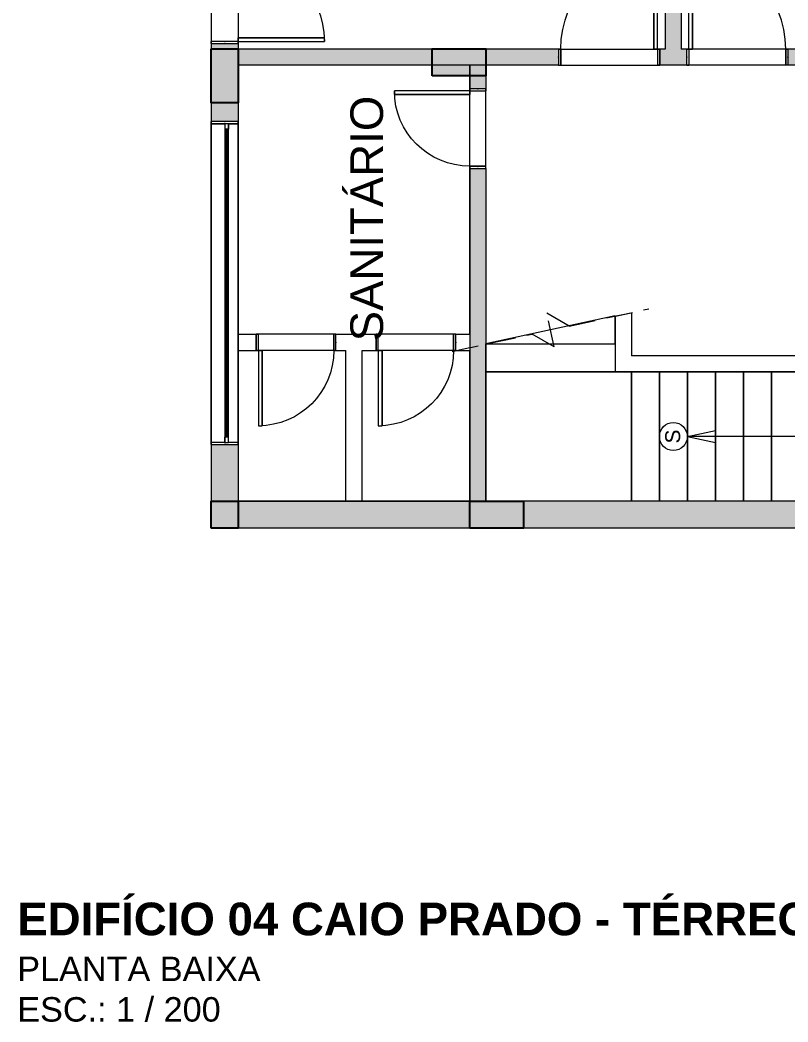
# Model space of a CAD drawing. Header units: metres. Extents: x 512 to 829, y -209 to 245.
# Drawn here: x 723.67 to 730.8, y -110.49 to -101.18 of the extents above; entities that cross this region are included whole.
import ezdxf

# ---------------------------------------------------------------- set-up
doc = ezdxf.new("R2010")
doc.units = ezdxf.units.M
doc.header["$LTSCALE"] = 0.508
doc.set_wipeout_variables(frame=1)
doc.header["$PDSIZE"] = -2
doc.linetypes.add('STYLE_02', pattern=[0.694425, 0.48607, -0.208355])
for name, color, linetype, lineweight in [('CONTORNO', 7, 'Continuous', 15), ('None', 7, 'Continuous', 5), ('NãoImprimir', 7, 'Continuous', 5), ('Peitoris', 2, 'Continuous', 5), ('Telhado-Princ', 7, 'Continuous', 5)]:
    doc.layers.add(name, color=color, linetype=linetype, lineweight=lineweight)
doc.styles.add('Arial', font='arial.ttf')
doc.styles.add('Arial (bold)', font='arialbd.ttf')

# ---------------------------------------------------------------- blocks, each defined once
blk = doc.blocks.new('Grupo-1448')
at = {"layer": 'None', "color": 7, "linetype": 'Continuous', "lineweight": 5}
for p, q in [((-0.37, 0.075), (-0.37, -0.075)), ((0.37, 0.075), (0.37, -0.075))]:
    blk.add_line(p, q, dxfattribs=at)
blk = doc.blocks.new('Grupo-1449')
at = {"color": 7, "linetype": 'Continuous', "lineweight": 5}
for points in [[(-0.37, 0.075), (-0.35, 0.075), (-0.35, -0.075), (-0.37, -0.075)], [(0.35, 0.075), (0.37, 0.075), (0.37, -0.075), (0.35, -0.075)]]:
    blk.add_wipeout(points, dxfattribs=at).dxf.layer = 'None'
at = {"layer": 'None', "color": 7, "linetype": 'Continuous', "lineweight": 5}
for points in [[(-0.37, 0.075), (-0.35, 0.075), (-0.35, -0.075), (-0.37, -0.075)], [(0.35, 0.075), (0.37, 0.075), (0.37, -0.075), (0.35, -0.075)]]:
    blk.add_lwpolyline(points, close=True, dxfattribs=at)
blk = doc.blocks.new('Grupo-1450')
at = {"layer": 'None', "color": 7}
blk.add_blockref('Grupo-1448', (0, 0), dxfattribs=at)
blk.add_blockref('Grupo-1449', (0, 0), dxfattribs=at)
at = {"layer": 'None', "color": 7, "linetype": 'Continuous', "lineweight": 5}
for p, q in [((-0.37, 0.075), (-0.35, 0.075)), ((-0.35, 0.075), (-0.35, -0.075)), ((0.37, 0.075), (0.35, 0.075)), ((0.35, 0.075), (0.35, -0.075)), ((-0.37, -0.075), (-0.35, -0.075)), ((0.37, -0.075), (0.35, -0.075))]:
    blk.add_line(p, q, dxfattribs=at)
blk = doc.blocks.new('Grupo-1451')
at = {"layer": 'None', "color": 7, "linetype": 'Continuous', "lineweight": 5}
blk.add_arc((-0.35, 0.075), 0.7, 0, 90, dxfattribs=at)
blk = doc.blocks.new('Grupo-1452')
at = {"color": 7, "linetype": 'Continuous', "lineweight": 5}
blk.add_wipeout([(-0.35, 0.075), (-0.35, 0.775), (-0.315, 0.775), (-0.315, 0.075)], dxfattribs=at).dxf.layer = 'None'
at = {"layer": 'None', "color": 7, "linetype": 'Continuous', "lineweight": 5}
blk.add_lwpolyline([(-0.35, 0.075), (-0.35, 0.775), (-0.315, 0.775), (-0.315, 0.075)], close=True, dxfattribs=at)
blk = doc.blocks.new('Grupo-1453')
at = {"layer": 'None', "color": 7}
blk.add_blockref('Grupo-1452', (0, 0), dxfattribs=at)
at = {"layer": 'None', "color": 7, "linetype": 'Continuous', "lineweight": 5}
for p, q in [((-0.35, 0.075), (-0.35, 0.775)), ((-0.35, 0.775), (-0.315, 0.775)), ((-0.315, 0.075), (-0.315, 0.775)), ((-0.35, 0.075), (-0.315, 0.075))]:
    blk.add_line(p, q, dxfattribs=at)
blk = doc.blocks.new('Grupo-1454')
at = {"layer": 'Peitoris', "color": 7}
blk.add_blockref('Grupo-1453', (0, 0), dxfattribs=at)
blk = doc.blocks.new('Grupo-1455')
at = {"layer": 'None', "color": 7, "linetype": 'Continuous', "lineweight": 5}
for p, q in [((0.37, 0.075), (-0.37, 0.075)), ((0.37, -0.075), (-0.37, -0.075))]:
    blk.add_line(p, q, dxfattribs=at)
blk = doc.blocks.new('Door (2D)-39')
at = {"layer": 'None', "color": 7}
blk.add_blockref('Grupo-1450', (0, 0), dxfattribs=at)
at = {"layer": 'NãoImprimir', "color": 7, "linetype": 'Continuous', "lineweight": 5}
for p in [(-0.37, 0), (0.37, 0)]:
    blk.add_point(p, dxfattribs=at)
at = {"layer": 'Peitoris', "color": 7}
blk.add_blockref('Grupo-1451', (0, 0), dxfattribs=at)
at = {"layer": 'None', "color": 7}
blk.add_blockref('Grupo-1454', (0, 0), dxfattribs=at)
at = {"layer": 'Telhado-Princ', "color": 7}
blk.add_blockref('Grupo-1455', (0, 0), dxfattribs=at)
blk = doc.blocks.new('Grupo-1456')
at = {"layer": 'None', "color": 7, "linetype": 'Continuous', "lineweight": 5}
for p, q in [((-0.37, 0.075), (-0.37, -0.075)), ((0.37, 0.075), (0.37, -0.075))]:
    blk.add_line(p, q, dxfattribs=at)
blk = doc.blocks.new('Grupo-1457')
at = {"color": 7, "linetype": 'Continuous', "lineweight": 5}
for points in [[(-0.37, 0.075), (-0.35, 0.075), (-0.35, -0.075), (-0.37, -0.075)], [(0.35, 0.075), (0.37, 0.075), (0.37, -0.075), (0.35, -0.075)]]:
    blk.add_wipeout(points, dxfattribs=at).dxf.layer = 'None'
at = {"layer": 'None', "color": 7, "linetype": 'Continuous', "lineweight": 5}
for points in [[(-0.37, 0.075), (-0.35, 0.075), (-0.35, -0.075), (-0.37, -0.075)], [(0.35, 0.075), (0.37, 0.075), (0.37, -0.075), (0.35, -0.075)]]:
    blk.add_lwpolyline(points, close=True, dxfattribs=at)
blk = doc.blocks.new('Grupo-1458')
at = {"layer": 'None', "color": 7}
blk.add_blockref('Grupo-1456', (0, 0), dxfattribs=at)
blk.add_blockref('Grupo-1457', (0, 0), dxfattribs=at)
at = {"layer": 'None', "color": 7, "linetype": 'Continuous', "lineweight": 5}
for p, q in [((-0.37, 0.075), (-0.35, 0.075)), ((-0.35, 0.075), (-0.35, -0.075)), ((0.37, 0.075), (0.35, 0.075)), ((0.35, 0.075), (0.35, -0.075)), ((-0.37, -0.075), (-0.35, -0.075)), ((0.37, -0.075), (0.35, -0.075))]:
    blk.add_line(p, q, dxfattribs=at)
blk = doc.blocks.new('Grupo-1459')
at = {"layer": 'None', "color": 7, "linetype": 'Continuous', "lineweight": 5}
blk.add_arc((-0.35, 0.075), 0.7, 0, 90, dxfattribs=at)
blk = doc.blocks.new('Grupo-1460')
at = {"color": 7, "linetype": 'Continuous', "lineweight": 5}
blk.add_wipeout([(-0.35, 0.075), (-0.35, 0.775), (-0.315, 0.775), (-0.315, 0.075)], dxfattribs=at).dxf.layer = 'None'
at = {"layer": 'None', "color": 7, "linetype": 'Continuous', "lineweight": 5}
blk.add_lwpolyline([(-0.35, 0.075), (-0.35, 0.775), (-0.315, 0.775), (-0.315, 0.075)], close=True, dxfattribs=at)
blk = doc.blocks.new('Grupo-1461')
at = {"layer": 'None', "color": 7}
blk.add_blockref('Grupo-1460', (0, 0), dxfattribs=at)
at = {"layer": 'None', "color": 7, "linetype": 'Continuous', "lineweight": 5}
for p, q in [((-0.35, 0.075), (-0.35, 0.775)), ((-0.35, 0.775), (-0.315, 0.775)), ((-0.315, 0.075), (-0.315, 0.775)), ((-0.35, 0.075), (-0.315, 0.075))]:
    blk.add_line(p, q, dxfattribs=at)
blk = doc.blocks.new('Grupo-1462')
at = {"layer": 'Peitoris', "color": 7}
blk.add_blockref('Grupo-1461', (0, 0), dxfattribs=at)
blk = doc.blocks.new('Grupo-1463')
at = {"layer": 'None', "color": 7, "linetype": 'Continuous', "lineweight": 5}
for p, q in [((0.37, 0.075), (-0.37, 0.075)), ((0.37, -0.075), (-0.37, -0.075))]:
    blk.add_line(p, q, dxfattribs=at)
blk = doc.blocks.new('Door (2D)-40')
at = {"layer": 'None', "color": 7}
blk.add_blockref('Grupo-1458', (0, 0), dxfattribs=at)
at = {"layer": 'NãoImprimir', "color": 7, "linetype": 'Continuous', "lineweight": 5}
for p in [(-0.37, 0), (0.37, 0)]:
    blk.add_point(p, dxfattribs=at)
at = {"layer": 'Peitoris', "color": 7}
blk.add_blockref('Grupo-1459', (0, 0), dxfattribs=at)
at = {"layer": 'None', "color": 7}
blk.add_blockref('Grupo-1462', (0, 0), dxfattribs=at)
at = {"layer": 'Telhado-Princ', "color": 7}
blk.add_blockref('Grupo-1463', (0, 0), dxfattribs=at)
blk = doc.blocks.new('Grupo-1496')
at = {"layer": 'None', "color": 7, "linetype": 'Continuous', "lineweight": 5}
for p, q in [((-0.37, 0.075), (-0.37, -0.075)), ((0.37, 0.075), (0.37, -0.075))]:
    blk.add_line(p, q, dxfattribs=at)
blk = doc.blocks.new('Grupo-1497')
at = {"color": 7, "linetype": 'Continuous', "lineweight": 5}
for points in [[(-0.37, 0.075), (-0.35, 0.075), (-0.35, -0.075), (-0.37, -0.075)], [(0.35, 0.075), (0.37, 0.075), (0.37, -0.075), (0.35, -0.075)]]:
    blk.add_wipeout(points, dxfattribs=at).dxf.layer = 'None'
at = {"layer": 'None', "color": 7, "linetype": 'Continuous', "lineweight": 5}
for points in [[(-0.37, 0.075), (-0.35, 0.075), (-0.35, -0.075), (-0.37, -0.075)], [(0.35, 0.075), (0.37, 0.075), (0.37, -0.075), (0.35, -0.075)]]:
    blk.add_lwpolyline(points, close=True, dxfattribs=at)
blk = doc.blocks.new('Grupo-1498')
at = {"layer": 'None', "color": 7}
blk.add_blockref('Grupo-1496', (0, 0), dxfattribs=at)
blk.add_blockref('Grupo-1497', (0, 0), dxfattribs=at)
at = {"layer": 'None', "color": 7, "linetype": 'Continuous', "lineweight": 5}
for p, q in [((-0.37, 0.075), (-0.35, 0.075)), ((-0.35, 0.075), (-0.35, -0.075)), ((0.37, 0.075), (0.35, 0.075)), ((0.35, 0.075), (0.35, -0.075)), ((-0.37, -0.075), (-0.35, -0.075)), ((0.37, -0.075), (0.35, -0.075))]:
    blk.add_line(p, q, dxfattribs=at)
blk = doc.blocks.new('Grupo-1499')
at = {"layer": 'None', "color": 7, "linetype": 'Continuous', "lineweight": 5}
blk.add_arc((-0.35, 0.075), 0.7, 0, 90, dxfattribs=at)
blk = doc.blocks.new('Grupo-1500')
at = {"color": 7, "linetype": 'Continuous', "lineweight": 5}
blk.add_wipeout([(-0.35, 0.075), (-0.35, 0.775), (-0.315, 0.775), (-0.315, 0.075)], dxfattribs=at).dxf.layer = 'None'
at = {"layer": 'None', "color": 7, "linetype": 'Continuous', "lineweight": 5}
blk.add_lwpolyline([(-0.35, 0.075), (-0.35, 0.775), (-0.315, 0.775), (-0.315, 0.075)], close=True, dxfattribs=at)
blk = doc.blocks.new('Grupo-1501')
at = {"layer": 'None', "color": 7}
blk.add_blockref('Grupo-1500', (0, 0), dxfattribs=at)
at = {"layer": 'None', "color": 7, "linetype": 'Continuous', "lineweight": 5}
for p, q in [((-0.35, 0.075), (-0.35, 0.775)), ((-0.35, 0.775), (-0.315, 0.775)), ((-0.315, 0.075), (-0.315, 0.775)), ((-0.35, 0.075), (-0.315, 0.075))]:
    blk.add_line(p, q, dxfattribs=at)
blk = doc.blocks.new('Grupo-1502')
at = {"layer": 'Peitoris', "color": 7}
blk.add_blockref('Grupo-1501', (0, 0), dxfattribs=at)
blk = doc.blocks.new('Grupo-1503')
at = {"layer": 'None', "color": 7, "linetype": 'Continuous', "lineweight": 5}
for p, q in [((0.37, 0.075), (-0.37, 0.075)), ((0.37, -0.075), (-0.37, -0.075))]:
    blk.add_line(p, q, dxfattribs=at)
blk = doc.blocks.new('Door (2D)-45')
at = {"layer": 'None', "color": 7}
blk.add_blockref('Grupo-1498', (0, 0), dxfattribs=at)
at = {"layer": 'NãoImprimir', "color": 7, "linetype": 'Continuous', "lineweight": 5}
for p in [(-0.37, 0), (0.37, 0)]:
    blk.add_point(p, dxfattribs=at)
at = {"layer": 'Peitoris', "color": 7}
blk.add_blockref('Grupo-1499', (0, 0), dxfattribs=at)
at = {"layer": 'None', "color": 7}
blk.add_blockref('Grupo-1502', (0, 0), dxfattribs=at)
at = {"layer": 'Telhado-Princ', "color": 7}
blk.add_blockref('Grupo-1503', (0, 0), dxfattribs=at)
blk = doc.blocks.new('Grupo-1516')
at = {"layer": 'None', "color": 7, "linetype": 'Continuous', "lineweight": 5}
for p, q in [((-0.47, 0.075), (-0.47, -0.075)), ((0.47, 0.075), (0.47, -0.075))]:
    blk.add_line(p, q, dxfattribs=at)
blk = doc.blocks.new('Grupo-1517')
at = {"color": 7, "linetype": 'Continuous', "lineweight": 5}
for points in [[(-0.47, 0.075), (-0.45, 0.075), (-0.45, -0.075), (-0.47, -0.075)], [(0.45, 0.075), (0.47, 0.075), (0.47, -0.075), (0.45, -0.075)]]:
    blk.add_wipeout(points, dxfattribs=at).dxf.layer = 'None'
at = {"layer": 'None', "color": 7, "linetype": 'Continuous', "lineweight": 5}
for points in [[(-0.47, 0.075), (-0.45, 0.075), (-0.45, -0.075), (-0.47, -0.075)], [(0.45, 0.075), (0.47, 0.075), (0.47, -0.075), (0.45, -0.075)]]:
    blk.add_lwpolyline(points, close=True, dxfattribs=at)
blk = doc.blocks.new('Grupo-1518')
at = {"layer": 'None', "color": 7}
blk.add_blockref('Grupo-1516', (0, 0), dxfattribs=at)
blk.add_blockref('Grupo-1517', (0, 0), dxfattribs=at)
at = {"layer": 'None', "color": 7, "linetype": 'Continuous', "lineweight": 5}
for p, q in [((-0.47, 0.075), (-0.45, 0.075)), ((-0.45, 0.075), (-0.45, -0.075)), ((0.47, 0.075), (0.45, 0.075)), ((0.45, 0.075), (0.45, -0.075)), ((-0.47, -0.075), (-0.45, -0.075)), ((0.47, -0.075), (0.45, -0.075))]:
    blk.add_line(p, q, dxfattribs=at)
blk = doc.blocks.new('Grupo-1519')
at = {"layer": 'None', "color": 7, "linetype": 'Continuous', "lineweight": 5}
blk.add_arc((-0.45, 0.075), 0.9, 0, 90, dxfattribs=at)
blk = doc.blocks.new('Grupo-1520')
at = {"color": 7, "linetype": 'Continuous', "lineweight": 5}
blk.add_wipeout([(-0.45, 0.075), (-0.45, 0.975), (-0.415, 0.975), (-0.415, 0.075)], dxfattribs=at).dxf.layer = 'None'
at = {"layer": 'None', "color": 7, "linetype": 'Continuous', "lineweight": 5}
blk.add_lwpolyline([(-0.45, 0.075), (-0.45, 0.975), (-0.415, 0.975), (-0.415, 0.075)], close=True, dxfattribs=at)
blk = doc.blocks.new('Grupo-1521')
at = {"layer": 'None', "color": 7}
blk.add_blockref('Grupo-1520', (0, 0), dxfattribs=at)
at = {"layer": 'None', "color": 7, "linetype": 'Continuous', "lineweight": 5}
for p, q in [((-0.45, 0.075), (-0.45, 0.975)), ((-0.45, 0.975), (-0.415, 0.975)), ((-0.415, 0.075), (-0.415, 0.975)), ((-0.45, 0.075), (-0.415, 0.075))]:
    blk.add_line(p, q, dxfattribs=at)
blk = doc.blocks.new('Grupo-1522')
at = {"layer": 'Peitoris', "color": 7}
blk.add_blockref('Grupo-1521', (0, 0), dxfattribs=at)
blk = doc.blocks.new('Grupo-1523')
at = {"layer": 'None', "color": 7, "linetype": 'Continuous', "lineweight": 5}
for p, q in [((0.47, 0.075), (-0.47, 0.075)), ((0.47, -0.075), (-0.47, -0.075))]:
    blk.add_line(p, q, dxfattribs=at)
blk = doc.blocks.new('Door (2D)-47')
at = {"layer": 'None', "color": 7}
blk.add_blockref('Grupo-1518', (0, 0), dxfattribs=at)
at = {"layer": 'NãoImprimir', "color": 7, "linetype": 'Continuous', "lineweight": 5}
for p in [(-0.47, 0), (0.47, 0)]:
    blk.add_point(p, dxfattribs=at)
at = {"layer": 'Peitoris', "color": 7}
blk.add_blockref('Grupo-1519', (0, 0), dxfattribs=at)
at = {"layer": 'None', "color": 7}
blk.add_blockref('Grupo-1522', (0, 0), dxfattribs=at)
at = {"layer": 'Telhado-Princ', "color": 7}
blk.add_blockref('Grupo-1523', (0, 0), dxfattribs=at)
blk = doc.blocks.new('Grupo-1524')
at = {"layer": 'None', "color": 7, "linetype": 'Continuous', "lineweight": 5}
for p, q in [((-0.47, 0.075), (-0.47, -0.075)), ((0.47, 0.075), (0.47, -0.075))]:
    blk.add_line(p, q, dxfattribs=at)
blk = doc.blocks.new('Grupo-1525')
at = {"color": 7, "linetype": 'Continuous', "lineweight": 5}
for points in [[(-0.47, 0.075), (-0.45, 0.075), (-0.45, -0.075), (-0.47, -0.075)], [(0.45, 0.075), (0.47, 0.075), (0.47, -0.075), (0.45, -0.075)]]:
    blk.add_wipeout(points, dxfattribs=at).dxf.layer = 'None'
at = {"layer": 'None', "color": 7, "linetype": 'Continuous', "lineweight": 5}
for points in [[(-0.47, 0.075), (-0.45, 0.075), (-0.45, -0.075), (-0.47, -0.075)], [(0.45, 0.075), (0.47, 0.075), (0.47, -0.075), (0.45, -0.075)]]:
    blk.add_lwpolyline(points, close=True, dxfattribs=at)
blk = doc.blocks.new('Grupo-1526')
at = {"layer": 'None', "color": 7}
blk.add_blockref('Grupo-1524', (0, 0), dxfattribs=at)
blk.add_blockref('Grupo-1525', (0, 0), dxfattribs=at)
at = {"layer": 'None', "color": 7, "linetype": 'Continuous', "lineweight": 5}
for p, q in [((-0.47, 0.075), (-0.45, 0.075)), ((-0.45, 0.075), (-0.45, -0.075)), ((0.47, 0.075), (0.45, 0.075)), ((0.45, 0.075), (0.45, -0.075)), ((-0.47, -0.075), (-0.45, -0.075)), ((0.47, -0.075), (0.45, -0.075))]:
    blk.add_line(p, q, dxfattribs=at)
blk = doc.blocks.new('Grupo-1527')
at = {"layer": 'None', "color": 7, "linetype": 'Continuous', "lineweight": 5}
blk.add_arc((-0.45, 0.075), 0.9, 0, 90, dxfattribs=at)
blk = doc.blocks.new('Grupo-1528')
at = {"color": 7, "linetype": 'Continuous', "lineweight": 5}
blk.add_wipeout([(-0.45, 0.075), (-0.45, 0.975), (-0.415, 0.975), (-0.415, 0.075)], dxfattribs=at).dxf.layer = 'None'
at = {"layer": 'None', "color": 7, "linetype": 'Continuous', "lineweight": 5}
blk.add_lwpolyline([(-0.45, 0.075), (-0.45, 0.975), (-0.415, 0.975), (-0.415, 0.075)], close=True, dxfattribs=at)
blk = doc.blocks.new('Grupo-1529')
at = {"layer": 'None', "color": 7}
blk.add_blockref('Grupo-1528', (0, 0), dxfattribs=at)
at = {"layer": 'None', "color": 7, "linetype": 'Continuous', "lineweight": 5}
for p, q in [((-0.45, 0.075), (-0.45, 0.975)), ((-0.45, 0.975), (-0.415, 0.975)), ((-0.415, 0.075), (-0.415, 0.975)), ((-0.45, 0.075), (-0.415, 0.075))]:
    blk.add_line(p, q, dxfattribs=at)
blk = doc.blocks.new('Grupo-1530')
at = {"layer": 'Peitoris', "color": 7}
blk.add_blockref('Grupo-1529', (0, 0), dxfattribs=at)
blk = doc.blocks.new('Grupo-1531')
at = {"layer": 'None', "color": 7, "linetype": 'Continuous', "lineweight": 5}
for p, q in [((0.47, 0.075), (-0.47, 0.075)), ((0.47, -0.075), (-0.47, -0.075))]:
    blk.add_line(p, q, dxfattribs=at)
blk = doc.blocks.new('Door (2D)-48')
at = {"layer": 'None', "color": 7}
blk.add_blockref('Grupo-1526', (0, 0), dxfattribs=at)
at = {"layer": 'NãoImprimir', "color": 7, "linetype": 'Continuous', "lineweight": 5}
for p in [(-0.47, 0), (0.47, 0)]:
    blk.add_point(p, dxfattribs=at)
at = {"layer": 'Peitoris', "color": 7}
blk.add_blockref('Grupo-1527', (0, 0), dxfattribs=at)
at = {"layer": 'None', "color": 7}
blk.add_blockref('Grupo-1530', (0, 0), dxfattribs=at)
at = {"layer": 'Telhado-Princ', "color": 7}
blk.add_blockref('Grupo-1531', (0, 0), dxfattribs=at)
blk = doc.blocks.new('Grupo-1776')
at = {"color": 7, "linetype": 'Continuous', "lineweight": 5}
for points in [[(-1.5, 0.125), (-1.48095, 0.125), (-1.48095, -0.125), (-1.5, -0.125)], [(1.48095, 0.125), (1.5, 0.125), (1.5, -0.125), (1.48095, -0.125)]]:
    blk.add_wipeout(points, dxfattribs=at).dxf.layer = 'None'
at = {"layer": 'None', "color": 7, "linetype": 'Continuous', "lineweight": 5}
for points in [[(-1.5, 0.125), (-1.48095, 0.125), (-1.48095, -0.125), (-1.5, -0.125)], [(1.48095, 0.125), (1.5, 0.125), (1.5, -0.125), (1.48095, -0.125)]]:
    blk.add_lwpolyline(points, close=True, dxfattribs=at)
blk = doc.blocks.new('Grupo-1777')
at = {"layer": 'None', "color": 7}
blk.add_blockref('Grupo-1776', (0, 0), dxfattribs=at)
at = {"layer": 'None', "color": 7, "linetype": 'Continuous', "lineweight": 5}
for p, q in [((-1.5, 0.125), (-1.48095, 0.125)), ((-1.48095, 0.125), (-1.48095, -0.125)), ((1.5, 0.125), (1.48095, 0.125)), ((1.48095, 0.125), (1.48095, -0.125)), ((-1.5, -0.125), (-1.48095, -0.125)), ((1.5, -0.125), (1.48095, -0.125))]:
    blk.add_line(p, q, dxfattribs=at)
blk = doc.blocks.new('Grupo-1778')
at = {"layer": 'None', "color": 7, "linetype": 'Continuous', "lineweight": 5}
for p, q in [((-1.48095, 0.034925), (-1.48095, 0)), ((1.48095, 0.034925), (1.48095, 0))]:
    blk.add_line(p, q, dxfattribs=at)
blk = doc.blocks.new('Grupo-1779')
at = {"color": 7, "linetype": 'Continuous', "lineweight": 5}
for points in [[(-1.48095, 0.034925), (-1.43015, 0.034925), (-1.43015, 0), (-1.48095, 0)], [(1.43015, 0.034925), (1.48095, 0.034925), (1.48095, 0), (1.43015, 0)]]:
    blk.add_wipeout(points, dxfattribs=at).dxf.layer = 'None'
at = {"layer": 'None', "color": 7, "linetype": 'Continuous', "lineweight": 5}
for points in [[(-1.48095, 0.034925), (-1.43015, 0.034925), (-1.43015, 0), (-1.48095, 0)], [(1.43015, 0.034925), (1.48095, 0.034925), (1.48095, 0), (1.43015, 0)]]:
    blk.add_lwpolyline(points, close=True, dxfattribs=at)
blk = doc.blocks.new('Grupo-1780')
at = {"layer": 'None', "color": 7}
blk.add_blockref('Grupo-1778', (0, 0), dxfattribs=at)
at = {"color": 7, "linetype": 'Continuous', "lineweight": 5}
blk.add_wipeout([(-1.43015, 0.034925), (1.43015, 0.034925), (1.43015, 0), (-1.43015, 0)], dxfattribs=at).dxf.layer = 'None'
at = {"layer": 'None', "color": 7, "linetype": 'Continuous', "lineweight": 5}
blk.add_lwpolyline([(-1.43015, 0.034925), (1.43015, 0.034925), (1.43015, 0), (-1.43015, 0)], close=True, dxfattribs=at)
at = {"layer": 'None', "color": 7}
blk.add_blockref('Grupo-1779', (0, 0), dxfattribs=at)
at = {"layer": 'None', "color": 7, "linetype": 'Continuous', "lineweight": 5}
for p, q in [((-1.48095, 0.034925), (-1.43015, 0.034925)), ((-1.48095, 0), (-1.43015, 0)), ((-1.43015, 0.034925), (-1.43015, 0)), ((1.48095, 0.034925), (1.43015, 0.034925)), ((1.43015, 0.034925), (1.43015, 0)), ((1.48095, 0), (1.43015, 0))]:
    blk.add_line(p, q, dxfattribs=at)
blk = doc.blocks.new('Grupo-1781')
at = {"color": 7, "linetype": 'Continuous', "lineweight": 9}
blk.add_wipeout([(-1.4302, 0.0181), (1.4302, 0.0181), (1.4302, 0.0168), (-1.4302, 0.0168)], dxfattribs=at).dxf.layer = 'None'
blk = doc.blocks.new('Grupo-1782')
at = {"layer": 'None', "color": 7}
blk.add_blockref('Grupo-1781', (0, 0), dxfattribs=at)
at = {"layer": 'None', "color": 7, "linetype": 'Continuous', "lineweight": 25}
for p, q in [((-1.4302, 0.0181), (1.4302, 0.0181)), ((-1.4302, 0.0168), (1.4302, 0.0168))]:
    blk.add_line(p, q, dxfattribs=at)
blk = doc.blocks.new('Grupo-1783')
at = {"layer": 'None', "color": 7, "linetype": 'Continuous', "lineweight": 20}
for p, q in [((1.5, 0.125), (-1.5, 0.125)), ((1.5, -0.125), (-1.5, -0.125))]:
    blk.add_line(p, q, dxfattribs=at)
blk = doc.blocks.new('Window (2D)-161')
at = {"color": 7, "linetype": 'Continuous', "lineweight": 5}
blk.add_wipeout([(-1.5, 0.125), (1.5, 0.125), (1.5, -0.125), (-1.5, -0.125)], dxfattribs=at).dxf.layer = 'None'
at = {"layer": 'None', "color": 7}
blk.add_blockref('Grupo-1777', (0, 0), dxfattribs=at)
at = {"layer": 'None', "color": 7, "linetype": 'Continuous', "lineweight": 5}
for p, q in [((-1.5, 0.125), (1.5, 0.125)), ((-1.5, -0.125), (1.5, -0.125))]:
    blk.add_line(p, q, dxfattribs=at)
at = {"layer": 'NãoImprimir', "linetype": 'Continuous'}
for p in [(-1.5, 0), (1.5, 0)]:
    blk.add_point(p, dxfattribs=at)
at = {"layer": 'Peitoris'}
blk.add_blockref('Grupo-1780', (0, 0), dxfattribs=at)
blk.add_blockref('Grupo-1782', (0, 0), dxfattribs=at)
at = {"layer": 'Telhado-Princ'}
blk.add_blockref('Grupo-1783', (0, 0), dxfattribs=at)
blk = doc.blocks.new('Grupo-1832')
at = {"layer": 'None', "color": 7, "linetype": 'Continuous', "lineweight": 5}
for p, q in [((-0.42, 0.125), (-0.42, -0.125)), ((0.42, 0.125), (0.42, -0.125))]:
    blk.add_line(p, q, dxfattribs=at)
blk = doc.blocks.new('Grupo-1833')
at = {"color": 7, "linetype": 'Continuous', "lineweight": 5}
for points in [[(-0.42, 0.125), (-0.4, 0.125), (-0.4, -0.125), (-0.42, -0.125)], [(0.4, 0.125), (0.42, 0.125), (0.42, -0.125), (0.4, -0.125)]]:
    blk.add_wipeout(points, dxfattribs=at).dxf.layer = 'None'
at = {"layer": 'None', "color": 7, "linetype": 'Continuous', "lineweight": 5}
for points in [[(-0.42, 0.125), (-0.4, 0.125), (-0.4, -0.125), (-0.42, -0.125)], [(0.4, 0.125), (0.42, 0.125), (0.42, -0.125), (0.4, -0.125)]]:
    blk.add_lwpolyline(points, close=True, dxfattribs=at)
blk = doc.blocks.new('Grupo-1834')
at = {"layer": 'None', "color": 7}
blk.add_blockref('Grupo-1832', (0, 0), dxfattribs=at)
blk.add_blockref('Grupo-1833', (0, 0), dxfattribs=at)
at = {"layer": 'None', "color": 7, "linetype": 'Continuous', "lineweight": 5}
for p, q in [((-0.42, 0.125), (-0.4, 0.125)), ((-0.4, 0.125), (-0.4, -0.125)), ((0.42, 0.125), (0.4, 0.125)), ((0.4, 0.125), (0.4, -0.125)), ((-0.42, -0.125), (-0.4, -0.125)), ((0.42, -0.125), (0.4, -0.125))]:
    blk.add_line(p, q, dxfattribs=at)
blk = doc.blocks.new('Grupo-1835')
at = {"layer": 'None', "color": 7, "linetype": 'Continuous', "lineweight": 5}
blk.add_arc((-0.4, 0.125), 0.8, 0, 90, dxfattribs=at)
blk = doc.blocks.new('Grupo-1836')
at = {"color": 7, "linetype": 'Continuous', "lineweight": 5}
blk.add_wipeout([(-0.4, 0.125), (-0.4, 0.925), (-0.365, 0.925), (-0.365, 0.125)], dxfattribs=at).dxf.layer = 'None'
at = {"layer": 'None', "color": 7, "linetype": 'Continuous', "lineweight": 5}
blk.add_lwpolyline([(-0.4, 0.125), (-0.4, 0.925), (-0.365, 0.925), (-0.365, 0.125)], close=True, dxfattribs=at)
blk = doc.blocks.new('Grupo-1837')
at = {"layer": 'None', "color": 7}
blk.add_blockref('Grupo-1836', (0, 0), dxfattribs=at)
at = {"layer": 'None', "color": 7, "linetype": 'Continuous', "lineweight": 5}
for p, q in [((-0.4, 0.125), (-0.4, 0.925)), ((-0.4, 0.925), (-0.365, 0.925)), ((-0.365, 0.125), (-0.365, 0.925)), ((-0.4, 0.125), (-0.365, 0.125))]:
    blk.add_line(p, q, dxfattribs=at)
blk = doc.blocks.new('Grupo-1838')
at = {"layer": 'Peitoris', "color": 7}
blk.add_blockref('Grupo-1837', (0, 0), dxfattribs=at)
blk = doc.blocks.new('Grupo-1839')
at = {"layer": 'None', "color": 7, "linetype": 'Continuous', "lineweight": 5}
for p, q in [((0.42, 0.125), (-0.42, 0.125)), ((0.42, -0.125), (-0.42, -0.125))]:
    blk.add_line(p, q, dxfattribs=at)
blk = doc.blocks.new('Door (2D)-59')
at = {"layer": 'None', "color": 7}
blk.add_blockref('Grupo-1834', (0, 0), dxfattribs=at)
at = {"layer": 'NãoImprimir', "color": 7, "linetype": 'Continuous', "lineweight": 5}
for p in [(-0.42, 0), (0.42, 0)]:
    blk.add_point(p, dxfattribs=at)
at = {"layer": 'Peitoris', "color": 7}
blk.add_blockref('Grupo-1835', (0, 0), dxfattribs=at)
at = {"layer": 'None', "color": 7}
blk.add_blockref('Grupo-1838', (0, 0), dxfattribs=at)
at = {"layer": 'Telhado-Princ', "color": 7}
blk.add_blockref('Grupo-1839', (0, 0), dxfattribs=at)
blk = doc.blocks.new('Grupo-1881')
at = {"layer": 'None', "color": 7, "linetype": 'STYLE_02', "lineweight": 5}
for p, q in [((10.2502, -5.1942), (10.1823, -4.8809)), ((10.3902, -5.0009), (10.1823, -4.8809)), ((10.3902, -5.0009), (11.1299, -4.8406)), ((9.303, -5.2364), (10.0449, -5.0757)), ((10.2502, -5.1942), (10.0449, -5.0757))]:
    blk.add_line(p, q, dxfattribs=at)
blk = doc.blocks.new('Grupo-1882')
at = {"layer": 'None', "color": 7, "linetype": 'Continuous', "lineweight": 5}
for p, q in [((11.4863, -6.0275), (11.7463, -5.9717)), ((13.0463, -6.0275), (11.4863, -6.0275)), ((11.4863, -6.0275), (11.7463, -6.0834))]:
    blk.add_line(p, q, dxfattribs=at)
blk.add_circle((11.3563, -6.0275), 0.13, dxfattribs=at)
at = {"layer": 'CONTORNO', "color": 7, "insert": (11.2804, -6.0275), "char_height": 0.139, "attachment_point": 2, "rotation": 90, "line_spacing_factor": 0.96736, "style": 'Arial'}
blk.add_mtext('S', dxfattribs=at)
at = {"color": 7, "linetype": 'Continuous', "lineweight": 5}
blk.add_wipeout([(13.0463, -5.2775), (13.0463, -5.4275), (10.8163, -5.4275), (10.9663, -5.2775)], dxfattribs=at).dxf.layer = 'None'
at = {"layer": 'None', "color": 7, "linetype": 'Continuous', "lineweight": 5}
for p, q in [((13.0463, -5.2775), (10.9663, -5.2775)), ((13.0463, -5.2775), (13.0463, -5.4275)), ((13.0463, -5.4275), (10.8163, -5.4275))]:
    blk.add_line(p, q, dxfattribs=at)
for points in [[(9.6163, -5.4275), (9.6163, -5.1675), (10.8163, -5.1675), (10.8163, -5.4275)], [(9.6163, -6.6275), (9.6163, -5.4275), (10.9663, -5.4275), (10.9663, -6.6275)], [(10.9663, -6.6275), (10.9663, -5.4275), (11.2263, -5.4275), (11.2263, -6.6275)], [(11.2263, -6.6275), (11.2263, -5.4275), (11.4863, -5.4275), (11.4863, -6.6275)], [(11.4863, -6.6275), (11.4863, -5.4275), (11.7463, -5.4275), (11.7463, -6.6275)], [(11.7463, -6.6275), (11.7463, -5.4275), (12.0063, -5.4275), (12.0063, -6.6275)], [(12.0063, -6.6275), (12.0063, -5.4275), (12.2663, -5.4275), (12.2663, -6.6275)], [(12.2663, -6.6275), (12.2663, -5.4275), (12.5263, -5.4275), (12.5263, -6.6275)], [(12.5263, -6.6275), (12.5263, -5.4275), (12.7863, -5.4275), (12.7863, -6.6275)], [(12.7863, -6.6275), (12.7863, -5.4275), (13.0463, -5.4275), (13.0463, -6.6275)]]:
    blk.add_lwpolyline(points, close=True, dxfattribs=at)
at = {"color": 7, "linetype": 'Continuous', "lineweight": 5}
blk.add_wipeout([(10.8163, -4.9075), (10.9663, -4.875), (10.9663, -5.2775), (10.8163, -5.4275)], dxfattribs=at).dxf.layer = 'None'
at = {"layer": 'None', "color": 7, "linetype": 'Continuous', "lineweight": 5}
for p, q in [((10.8163, -4.9075), (10.8163, -5.4275)), ((10.9663, -4.875), (10.9663, -5.2775))]:
    blk.add_line(p, q, dxfattribs=at)
blk.add_lwpolyline([(10.8163, -4.9075), (9.6163, -5.1675), (10.8163, -5.1675)], close=True, dxfattribs=at)
at = {"layer": 'None', "color": 7}
blk.add_blockref('Grupo-1881', (0, 0), dxfattribs=at)
blk = doc.blocks.new('Grupo-1888')
at = {"layer": 'None', "linetype": 'Continuous', "lineweight": 0}
for points in [[(7.0663, -2.4275), (7.3163, -2.4275), (7.3163, -2.9275), (7.0663, -2.9275)], [(9.1163, -2.6775), (9.1163, -2.4275), (9.6163, -2.4275), (9.6163, -2.6775)], [(7.0663, -6.8775), (7.0663, -6.6275), (7.3163, -6.6275), (7.3163, -6.8775)], [(9.4663, -6.8775), (9.4663, -6.6275), (9.9663, -6.6275), (9.9663, -6.8775)]]:
    blk.add_hatch(color=255, dxfattribs=at).paths.add_polyline_path(points)
at = {"layer": 'None', "color": 7, "linetype": 'Continuous', "lineweight": 25}
for points in [[(7.0663, -2.4275), (7.3163, -2.4275), (7.3163, -2.9275), (7.0663, -2.9275)], [(9.1163, -2.6775), (9.1163, -2.4275), (9.6163, -2.4275), (9.6163, -2.6775)], [(7.0663, -6.8775), (7.0663, -6.6275), (7.3163, -6.6275), (7.3163, -6.8775)], [(9.4663, -6.8775), (9.4663, -6.6275), (9.9663, -6.6275), (9.9663, -6.8775)]]:
    blk.add_lwpolyline(points, close=True, dxfattribs=at)

msp = doc.modelspace()

# ---------------------------------------------------------------- linework, layer by layer
at = {"layer": 'None', "color": 7, "linetype": 'Continuous', "lineweight": 18}
for p, q in [((729.8095, -87.9492), (729.8095, -101.4492)), ((729.6595, -98.4492), (729.6595, -101.4492)), ((725.4455, -101.3992), (725.4455, -102.1242)), ((727.9455, -101.4492), (725.6955, -101.4492)), ((728.6695, -101.4492), (727.9955, -101.4492)), ((729.6595, -101.4492), (729.6095, -101.4492)), ((729.8595, -101.4492), (729.8095, -101.4492)), ((737.1955, -101.4492), (730.7995, -101.4492)), ((727.9955, -101.5992), (727.9955, -101.8178)), ((729.8595, -101.5992), (729.6095, -101.5992)), ((733.3955, -101.5992), (730.7995, -101.5992)), ((727.9955, -102.5578), (727.9955, -105.6492)), ((725.4455, -105.1242), (725.4455, -105.8992)), ((733.3955, -105.6492), (727.9955, -105.6492)), ((733.6455, -105.8992), (725.4455, -105.8992))]:
    msp.add_line(p, q, dxfattribs=at)
at = {"layer": 'None', "color": 250, "linetype": 'Continuous'}
for points in [[(729.6595, -87.9492), (729.8095, -87.9492), (729.6595, -101.4492), (729.8095, -101.4492)], [(729.8595, -101.4492), (729.8595, -101.5992), (729.6095, -101.4492), (729.6095, -101.5992)], [(733.3955, -101.4492), (733.3955, -101.5992), (730.7995, -101.4492), (730.7995, -101.5992)]]:
    msp.add_solid(points, dxfattribs=at)

# ---------------------------------------------------------------- texts
at = {"layer": 'None', "color": 7, "insert": (723.6437, -109.3792), "char_height": 0.303168, "attachment_point": 1, "line_spacing_factor": 0.992596, "style": 'Arial (bold)'}
msp.add_mtext('EDIFÍCIO 04 CAIO PRADO - TÉRREO\\P{\\fArial|b0|i0|c0|p0;\\H0.75x;\\lPLANTA BAIXA\\PESC.: 1 / 200}', dxfattribs=at)

# ---------------------------------------------------------------- wipeouts: each hides what was drawn before it
at = {"color": 7, "linetype": 'Continuous', "lineweight": 5}
msp.add_wipeout([(727.8455, -105.6492), (727.8455, -101.5992), (725.6955, -101.5992), (725.6955, -105.6492)], dxfattribs=at).dxf.layer = 'None'

# ---------------------------------------------------------------- next in the draw order: linework, layer by layer
at = {"layer": 'None', "color": 7, "linetype": 'Continuous', "lineweight": 18}
for p, q in [((725.6955, -101.3992), (725.6955, -102.1242)), ((728.6695, -101.5992), (725.6955, -101.5992)), ((727.8455, -101.5992), (727.8455, -101.8178)), ((725.6955, -105.1242), (725.6955, -105.6492))]:
    msp.add_line(p, q, dxfattribs=at)
at = {"layer": 'None', "color": 7, "linetype": 'Continuous', "lineweight": 5}
msp.add_lwpolyline([(727.8455, -105.6492), (727.8455, -101.5992), (725.6955, -101.5992), (725.6955, -105.6492)], close=True, dxfattribs=at)
at = {"layer": 'None', "color": 250, "linetype": 'Continuous'}
for points in [[(725.4455, -101.3992), (725.6955, -101.3992), (725.4455, -102.1242), (725.6955, -102.1242)], [(728.6695, -101.4492), (728.6695, -101.5992), (725.6955, -101.4492), (725.6955, -101.5992)], [(727.8455, -101.5992), (727.9955, -101.5992), (727.8455, -101.8178), (727.9955, -101.8178)], [(725.4455, -105.1242), (725.6955, -105.1242), (725.4455, -105.8992), (725.6955, -105.6492)]]:
    msp.add_solid(points, dxfattribs=at)

# ---------------------------------------------------------------- next in the draw order: block references
at = {"layer": 'None', "color": 7}
msp.add_blockref('Door (2D)-47', (730.3295, -101.5242), dxfattribs=at)

# ---------------------------------------------------------------- next in the draw order: block references
at = {"layer": 'None', "color": 7, "xscale": -1, "rotation": 270}
msp.add_blockref('Door (2D)-59', (725.5705, -100.9792), dxfattribs=at)
at = {"layer": 'None', "color": 7, "xscale": -1}
msp.add_blockref('Door (2D)-48', (729.1395, -101.5242), dxfattribs=at)

# ---------------------------------------------------------------- next in the draw order: wipeouts: each hides what was drawn before it
at = {"color": 7, "linetype": 'Continuous', "lineweight": 5}
for points in [[(725.6955, -104.2492), (725.6955, -104.0992), (725.863, -104.0992), (725.863, -104.2492)], [(726.603, -104.2492), (726.603, -104.0992), (726.9755, -104.0992), (726.9755, -104.2492)], [(727.7155, -104.2492), (727.7155, -104.0992), (727.8455, -104.0992), (727.8455, -104.2492)]]:
    msp.add_wipeout(points, dxfattribs=at).dxf.layer = 'None'

# ---------------------------------------------------------------- next in the draw order: linework, layer by layer
at = {"layer": 'None', "color": 7, "linetype": 'Continuous', "lineweight": 18}
msp.add_line((727.8455, -102.5578), (727.8455, -105.6492), dxfattribs=at)
at = {"layer": 'None', "color": 7, "linetype": 'Continuous', "lineweight": 5}
for p, q in [((725.6955, -104.0992), (725.863, -104.0992)), ((726.603, -104.0992), (726.9755, -104.0992)), ((727.7155, -104.0992), (727.8455, -104.0992)), ((725.6955, -104.2492), (725.863, -104.2492)), ((726.603, -104.2492), (726.6955, -104.2492)), ((726.8455, -104.2492), (726.9755, -104.2492)), ((727.7155, -104.2492), (727.8455, -104.2492))]:
    msp.add_line(p, q, dxfattribs=at)
at = {"layer": 'None', "color": 250, "linetype": 'Continuous'}
msp.add_solid([(727.8455, -102.5578), (727.9955, -102.5578), (727.8455, -105.6492), (727.9955, -105.6492)], dxfattribs=at)

# ---------------------------------------------------------------- next in the draw order: block references
at = {"layer": 'None', "color": 7, "xscale": -1}
for name, p, rotation in [('Door (2D)-45', (727.9205, -102.1878), 90), ('Window (2D)-161', (725.5705, -103.6242), 270), ('Door (2D)-39', (726.233, -104.1742), 180), ('Door (2D)-40', (727.3455, -104.1742), 180)]:
    msp.add_blockref(name, p, dxfattribs=dict(at, rotation=rotation))

# ---------------------------------------------------------------- next in the draw order: wipeouts: each hides what was drawn before it
at = {"color": 7, "linetype": 'Continuous', "lineweight": 5}
msp.add_wipeout([(726.8455, -105.6492), (726.6955, -105.6492), (726.6955, -104.2492), (726.8455, -104.2492)], dxfattribs=at).dxf.layer = 'None'

# ---------------------------------------------------------------- next in the draw order: linework, layer by layer
at = {"layer": 'None', "color": 7, "linetype": 'Continuous', "lineweight": 5}
for p, q in [((726.6955, -105.6492), (726.6955, -104.2492)), ((726.8455, -105.6492), (726.8455, -104.2492))]:
    msp.add_line(p, q, dxfattribs=at)
at = {"layer": 'None', "color": 7, "linetype": 'Continuous', "lineweight": 18}
msp.add_line((727.8455, -105.6492), (725.6955, -105.6492), dxfattribs=at)
at = {"layer": 'None', "color": 250, "linetype": 'Continuous'}
msp.add_solid([(733.3955, -105.6492), (733.6455, -105.8992), (725.6955, -105.6492), (725.4455, -105.8992)], dxfattribs=at)

# ---------------------------------------------------------------- next in the draw order: texts
at = {"layer": 'CONTORNO', "color": 7, "insert": (726.7368, -103.0242), "char_height": 0.30317, "attachment_point": 2, "rotation": 90, "line_spacing_factor": 0.96736, "style": 'Arial'}
msp.add_mtext('SANITÁRIO', dxfattribs=at)

# ---------------------------------------------------------------- next in the draw order: block references
at = {"layer": 'None', "color": 7}
msp.add_blockref('Grupo-1882', (718.3793, -99.0216), dxfattribs=at)

# ---------------------------------------------------------------- next in the draw order: block references
msp.add_blockref('Grupo-1888', (718.3793, -99.0216), dxfattribs=at)

doc.saveas('drawing.dxf')
